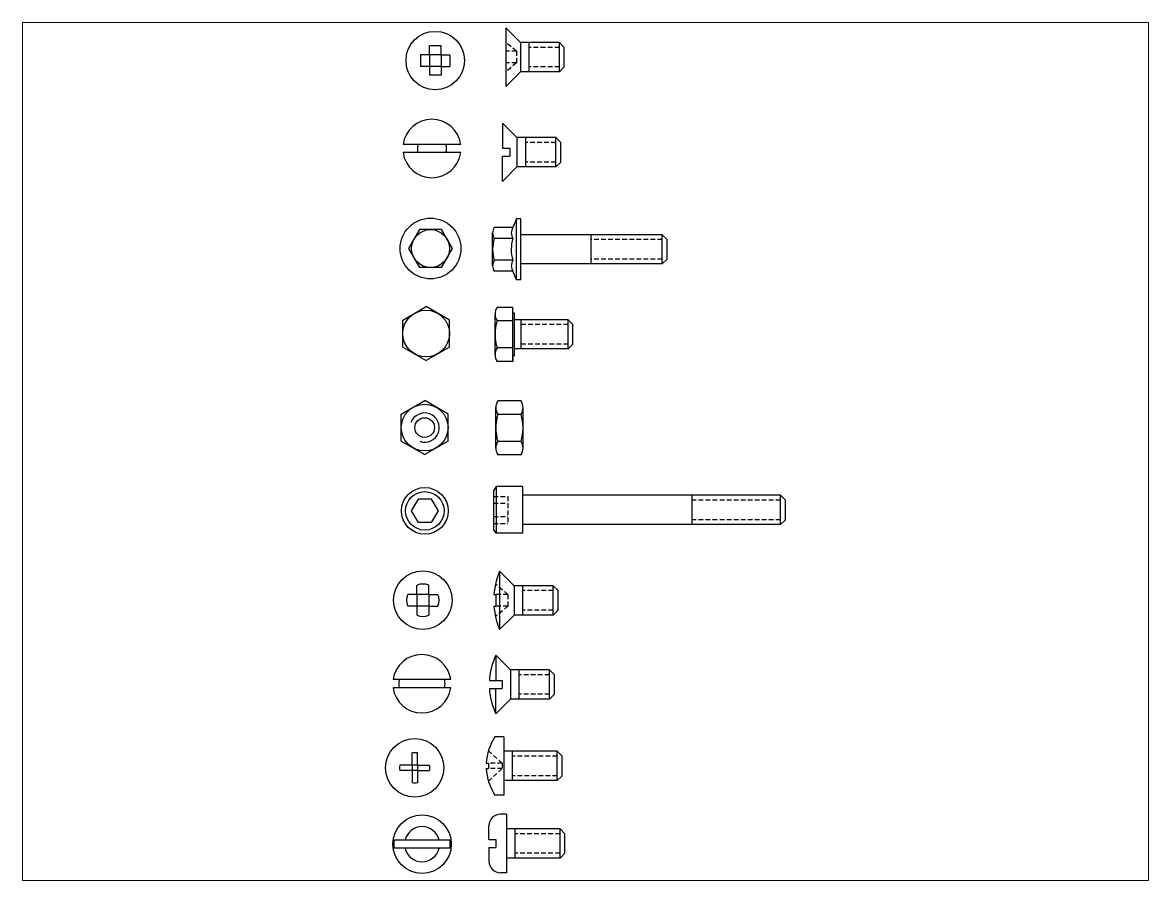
# Paper-space layout 'Layout1' of a CAD drawing. Header units: millimetres. Extents: x 27 to 240, y 20 to 183.
# The model-space entities are those that its viewports show. They can reach past a viewport. Long polylines and large blocks are cut down to what shows.
import ezdxf

# ---------------------------------------------------------------- set-up
doc = ezdxf.new("R2010")
doc.units = ezdxf.units.MM
doc.linetypes.add('DASHED', pattern=[0.75, 0.5, -0.25])

# ---------------------------------------------------------------- blocks, each defined once
blk = doc.blocks.new('Cross Pt Flathead Screw - 10 mm top')
at = {"color": 0, "linetype": 'Continuous'}
for p, q in [((-1.97, 1.97), (-1.97, 4.95)), ((1.97, 4.95), (-1.97, 4.95)), ((1.97, 1.97), (1.97, 4.95)), ((-4.95, 1.97), (-4.95, -1.97)), ((-1.97, 1.97), (-4.95, 1.97)), ((-1.97, 1.97), (-1.97, -1.97)), ((1.97, 1.97), (-1.97, 1.97)), ((1.97, 1.97), (1.97, -1.97)), ((1.97, 1.97), (4.95, 1.97)), ((4.95, 1.97), (4.95, -1.97)), ((-1.97, -1.97), (-4.95, -1.97)), ((1.97, -1.97), (-1.97, -1.97)), ((-1.97, -1.97), (-1.97, -4.95)), ((1.97, -1.97), (1.97, -4.95)), ((1.97, -1.97), (4.95, -1.97)), ((1.97, -4.95), (-1.97, -4.95))]:
    blk.add_line(p, q, dxfattribs=at)
blk.add_circle((0, 0), 9.84, dxfattribs=at)
blk = doc.blocks.new('Cross Pt Flathead Screw - 10 x 20 mm side')
at = {"color": 0, "linetype": 'Continuous'}
for p, q in [((0, 9.84), (4.92, 4.92)), ((0, 9.84), (0, -9.84)), ((4.92, 4.92), (4.92, -4.92)), ((18.06, 4.92), (4.92, 4.92)), ((7.87, -4.92), (7.87, 4.92)), ((18.06, -4.92), (18.06, 4.92)), ((19.68, 3.3), (18.06, 4.92)), ((19.68, -3.3), (19.68, 3.3)), ((19.68, -3.3), (18.06, -4.92)), ((0, -9.84), (4.92, -4.92)), ((18.06, -4.92), (4.92, -4.92))]:
    blk.add_line(p, q, dxfattribs=at)
at = {"color": 0, "linetype": 'DASHED'}
for p, q in [((3.62, 1.97), (0, 4.95)), ((3.62, 1.97), (0, 1.97)), ((3.62, 1.97), (3.62, -1.97)), ((18.06, 3.3), (7.87, 3.3)), ((3.62, -1.97), (0, -1.97)), ((3.62, -1.97), (0, -4.95)), ((18.06, -3.3), (7.87, -3.3))]:
    blk.add_line(p, q, dxfattribs=at)
blk = doc.blocks.new('Slotted Flathead Screw - 10 mm top')
at = {"color": 0, "linetype": 'Continuous'}
for p, q in [((9.75, 1.38), (-9.75, 1.38)), ((9.75, -1.38), (-9.75, -1.38))]:
    blk.add_line(p, q, dxfattribs=at)
for radius, start, end in [(9.84, 8.0478, 171.9522), (4.92, 163.7398, 196.2602), (4.92, 343.7398, 16.2602), (9.84, 188.0478, 351.9522)]:
    blk.add_arc((0, 0), radius, start, end, dxfattribs=at)
blk = doc.blocks.new('Slotted Flathead Screw - 10 x 20 mm side')
at = {"color": 0, "linetype": 'Continuous'}
for p, q in [((0, 9.84), (0, 1.38)), ((0, 9.84), (4.92, 4.92)), ((4.92, 4.92), (4.92, -4.92)), ((18.06, 4.92), (4.92, 4.92)), ((7.87, -4.92), (7.87, 4.92)), ((18.06, -4.92), (18.06, 4.92)), ((19.69, 3.3), (18.06, 4.92)), ((0, 1.38), (2.56, 1.38)), ((2.56, 1.38), (2.56, -1.38)), ((19.69, -3.3), (19.69, 3.3)), ((0, -9.84), (0, -1.38)), ((0, -1.38), (2.56, -1.38)), ((19.69, -3.3), (18.06, -4.92)), ((0, -9.84), (4.92, -4.92)), ((18.06, -4.92), (4.92, -4.92))]:
    blk.add_line(p, q, dxfattribs=at)
at = {"color": 0, "linetype": 'DASHED'}
for p, q in [((18.06, 3.3), (7.87, 3.3)), ((18.06, -3.3), (7.87, -3.3))]:
    blk.add_line(p, q, dxfattribs=at)
blk = doc.blocks.new('Hex Flange Screw - 10 mm top')
at = {"color": 0, "linetype": 'Continuous'}
for p, q in [((-3.69, 6.4, 9.55), (-7.39, 0, 9.55)), ((3.69, 6.4, 9.55), (-3.69, 6.4, 9.55)), ((7.39, 0, 9.55), (3.69, 6.4, 9.55)), ((-7.39, 0, 9.55), (-3.69, -6.4, 9.55)), ((3.69, -6.4, 9.55), (7.39, 0, 9.55)), ((3.69, -6.4, 9.55), (-3.69, -6.4, 9.55))]:
    blk.add_line(p, q, dxfattribs=at)
for radius in [10.24, 6.4]:
    blk.add_circle((0, 0), radius, dxfattribs=at)
blk = doc.blocks.new('Hex Flange Screw - 10 x 50 mm side')
at = {"color": 0, "linetype": 'Continuous'}
for p, q in [((-1.48, 10.24), (-2.72, 7.39)), ((-1.48, -10.24), (-1.48, 10.24)), ((0, 10.24), (-1.48, 10.24)), ((0, -10.24), (0, 10.24)), ((-9.55, -5.54), (-9.55, 5.54)), ((-2.72, 7.39), (-9, 7.39)), ((47.59, 4.92), (0, 4.92)), ((23.62, -4.92), (23.62, 4.92)), ((49.21, 3.3), (47.59, 4.92)), ((47.59, -4.92), (47.59, 4.92)), ((-2.72, 3.69), (-9, 3.69)), ((49.21, -3.3), (49.21, 3.3)), ((-2.72, -3.69), (-9, -3.69)), ((49.21, -3.3), (47.59, -4.92)), ((-2.72, -7.39), (-9, -7.39)), ((-1.48, -10.24), (-2.72, -7.39)), ((47.59, -4.92), (0, -4.92)), ((0, -10.24), (-1.48, -10.24))]:
    blk.add_line(p, q, dxfattribs=at)
at = {"color": 0, "linetype": 'DASHED'}
for p, q in [((47.59, 3.3), (23.62, 3.3)), ((47.59, -3.3), (23.62, -3.3))]:
    blk.add_line(p, q, dxfattribs=at)
at = {"color": 0, "linetype": 'Continuous'}
for centre, radius, start, end in [((-6.14, 5.54), 3.4, 147.1328, 212.8672), ((0.14, 5.54), 3.4, 147.1328, 212.8672), ((3.25, 0), 12.8, 163, 197), ((9.53, 0), 12.8, 162.88, 196.7786), ((-6.14, -5.54), 3.4, 147.1328, 212.8672), ((0.14, -5.54), 3.4, 147.1328, 212.8672)]:
    blk.add_arc(centre, radius, start, end, dxfattribs=at)
blk = doc.blocks.new('Hex Head Screw - 10 mm top')
at = {"color": 0, "linetype": 'Continuous'}
for p, q in [((-7.87, 4.55), (0, 9.09)), ((7.87, 4.55), (0, 9.09)), ((-7.87, -4.55), (-7.87, 4.55)), ((7.87, -4.55), (7.87, 4.55)), ((-7.87, -4.55), (0, -9.09)), ((7.87, -4.55), (0, -9.09))]:
    blk.add_line(p, q, dxfattribs=at)
blk.add_circle((0, 0), 7.87, dxfattribs=at)
blk = doc.blocks.new('Hex Head Screw - 10 x 20 mm side')
at = {"color": 0, "linetype": 'Continuous'}
for p, q in [((-0.59, 9.09), (-5.86, 9.09)), ((-0.59, -9.09), (-0.59, 9.09)), ((-0.59, 7.19), (-0.59, 9.09)), ((-6.53, -6.82), (-6.53, 6.82)), ((-0.59, 4.55), (-5.86, 4.55)), ((0, 7.19), (-0.59, 7.19)), ((0, -7.19), (0, 7.19)), ((18.06, 4.92), (0, 4.92)), ((2.21, -4.92), (2.21, 4.92)), ((18.06, -4.92), (18.06, 4.92)), ((19.68, 3.3), (18.06, 4.92)), ((19.68, -3.3), (19.68, 3.3)), ((19.68, -3.3), (18.06, -4.92)), ((-0.59, -4.55), (-5.86, -4.55)), ((-0.59, -7.19), (-0.59, -9.09)), ((0, -7.19), (-0.59, -7.19)), ((18.06, -4.92), (0, -4.92)), ((-0.59, -9.09), (-5.86, -9.09))]:
    blk.add_line(p, q, dxfattribs=at)
at = {"color": 0, "linetype": 'DASHED'}
for p, q in [((18.06, 3.3), (2.21, 3.3)), ((18.06, -3.3), (2.21, -3.3))]:
    blk.add_line(p, q, dxfattribs=at)
at = {"color": 0, "linetype": 'Continuous'}
for centre, radius, start, end in [((-2.34, 6.82), 4.19, 147.1328, 212.8672), ((9.22, 0), 15.75, 163.2214, 196.7786), ((-2.34, -6.82), 4.19, 147.1328, 212.8672)]:
    blk.add_arc(centre, radius, start, end, dxfattribs=at)
blk = doc.blocks.new('Hex Nut - 10 mm top')
at = {"color": 0, "linetype": 'Continuous'}
for p, q in [((-7.87, 4.55), (0, 9.09)), ((7.87, 4.55), (0, 9.09)), ((-7.87, -4.55), (-7.87, 4.55)), ((7.87, -4.55), (7.87, 4.55)), ((-7.87, -4.55), (0, -9.09)), ((7.87, -4.55), (0, -9.09))]:
    blk.add_line(p, q, dxfattribs=at)
for radius in [7.87, 3.3]:
    blk.add_circle((0, 0), radius, dxfattribs=at)
blk.add_arc((0, 0), 4.92, 250, 160, dxfattribs=at)
blk = doc.blocks.new('Hex Nut - 10 mm side')
at = {"color": 0, "linetype": 'Continuous'}
for p, q in [((-0.67, 9.09), (-8.48, 9.09)), ((-9.15, -6.82), (-9.15, 6.82)), ((-0.67, 4.55), (-8.48, 4.55)), ((0, -6.82), (0, 6.82)), ((-0.67, -4.55), (-8.48, -4.55)), ((-0.67, -9.09), (-8.48, -9.09))]:
    blk.add_line(p, q, dxfattribs=at)
for centre, radius, start, end in [((-4.97, 6.82), 4.19, 147.1328, 212.8672), ((-4.19, 6.82), 4.19, 327.1328, 32.8672), ((6.59, 0), 15.75, 163.2214, 196.7786), ((-15.75, 0), 15.75, 343.2214, 16.7787), ((-4.97, -6.82), 4.19, 147.1328, 212.8672), ((-4.19, -6.82), 4.19, 327.1328, 32.8672)]:
    blk.add_arc(centre, radius, start, end, dxfattribs=at)
blk = doc.blocks.new('Hex Socket  Screw - 10 mm top')
at = {"color": 0, "linetype": 'Continuous'}
for p, q in [((-2.27, 3.94), (-4.55, 0)), ((2.27, 3.94), (-2.27, 3.94)), ((4.55, 0), (2.27, 3.94)), ((-4.55, 0), (-2.27, -3.94)), ((2.27, -3.94), (4.55, 0)), ((2.27, -3.94), (-2.27, -3.94))]:
    blk.add_line(p, q, dxfattribs=at)
for radius in [7.87, 6.48]:
    blk.add_circle((0, 0), radius, dxfattribs=at)
blk = doc.blocks.new('Hex Socket  Screw - 10 x 90 mm side')
at = {"color": 0, "linetype": 'Continuous'}
for p, q in [((-8.86, 7.87), (-9.84, 6.48)), ((-8.86, 7.87), (-8.86, -7.87)), ((0, 7.87), (-8.86, 7.87)), ((0, 7.87), (0, -7.87)), ((-9.84, 6.48), (-9.84, -6.48)), ((86.96, 4.92), (0, 4.92)), ((57.09, -4.92), (57.09, 4.92)), ((86.96, -4.92), (86.96, 4.92)), ((88.58, 3.3), (86.96, 4.92)), ((88.58, -3.3), (88.58, 3.3)), ((88.58, -3.3), (86.96, -4.92)), ((-8.86, -7.87), (-9.84, -6.48)), ((86.96, -4.92), (0, -4.92)), ((0, -7.87), (-8.86, -7.87))]:
    blk.add_line(p, q, dxfattribs=at)
at = {"color": 0, "linetype": 'DASHED'}
for p, q in [((-9.84, 4.55), (-9.84, -4.55)), ((-9.84, 4.55), (-4.92, 4.55)), ((-4.92, 4.55), (-4.92, -4.55)), ((-9.84, 2.27), (-4.92, 2.27)), ((86.96, 3.3), (57.09, 3.3)), ((-9.84, -2.27), (-4.92, -2.27)), ((86.96, -3.3), (57.09, -3.3)), ((-9.84, -4.55), (-4.92, -4.55))]:
    blk.add_line(p, q, dxfattribs=at)
blk = doc.blocks.new('Cross Pt Oval Head Screw - 10 mm top')
at = {"color": 0, "linetype": 'Continuous'}
for p, q in [((-1.97, 1.97), (-1.97, 5.09)), ((1.97, 1.97), (1.97, 5.09)), ((-1.97, 1.97), (-5.09, 1.97)), ((-1.97, 1.97), (-1.97, -1.97)), ((1.97, 1.97), (-1.97, 1.97)), ((1.97, 1.97), (5.09, 1.97)), ((1.97, 1.97), (1.97, -1.97)), ((-1.97, -1.97), (-5.09, -1.97)), ((-1.97, -1.97), (-1.97, -5.09)), ((1.97, -1.97), (-1.97, -1.97)), ((1.97, -1.97), (1.97, -5.09)), ((1.97, -1.97), (5.09, -1.97))]:
    blk.add_line(p, q, dxfattribs=at)
blk.add_circle((0, 0), 9.84, dxfattribs=at)
for start, end in [(68.8377, 111.1623), (158.8377, 201.1623), (338.8377, 21.1623), (248.8377, 291.1623)]:
    blk.add_arc((0, 0), 5.45, start, end, dxfattribs=at)
blk = doc.blocks.new('Cross Pt Oval Head Screw - 10 x 20 mm side')
at = {"color": 0, "linetype": 'Continuous'}
for p, q in [((0.69, 12.04), (0.69, -7.65)), ((0.69, 12.04), (5.61, 7.12)), ((-1.2, 4.16), (-0.61, 4.16)), ((-0.61, 4.16), (-0.61, 0.23)), ((18.75, 7.12), (5.61, 7.12)), ((5.61, 7.12), (5.61, -2.73)), ((8.56, -2.73), (8.56, 7.12)), ((18.75, -2.73), (18.75, 7.12)), ((20.38, 5.49), (18.75, 7.12)), ((20.38, -1.1), (20.38, 5.49)), ((-1.2, 0.23), (-0.61, 0.23)), ((0.69, -7.65), (5.61, -2.73)), ((18.75, -2.73), (5.61, -2.73)), ((20.38, -1.1), (18.75, -2.73))]:
    blk.add_line(p, q, dxfattribs=at)
at = {"color": 0, "linetype": 'DASHED'}
for p, q in [((3.5, 4.16), (-0.69, 7.65)), ((3.5, 4.16), (-0.69, 4.16)), ((3.5, 4.16), (3.5, 0.23)), ((18.75, 5.49), (8.56, 5.49)), ((3.5, 0.23), (-0.69, 0.23)), ((3.5, 0.23), (-0.69, -3.26)), ((18.75, -1.1), (8.56, -1.1))]:
    blk.add_line(p, q, dxfattribs=at)
at = {"color": 0, "linetype": 'Continuous'}
for start, end in [(157.3801, 175.5883), (184.4117, 202.6199)]:
    blk.add_arc((24.31, 2.19), 25.59, start, end, dxfattribs=at)
blk = doc.blocks.new('Oval Head Screw - 10 mm top')
at = {"color": 0, "linetype": 'Continuous'}
for p, q in [((9.75, 1.38), (-9.75, 1.38)), ((9.75, -1.38), (-9.75, -1.38))]:
    blk.add_line(p, q, dxfattribs=at)
for radius, start, end in [(9.84, 8.0478, 171.9522), (7.78, 169.7924, 190.2076), (7.78, 349.7924, 10.2076), (9.84, 188.0478, 351.9522)]:
    blk.add_arc((0, 0), radius, start, end, dxfattribs=at)
blk = doc.blocks.new('Oval Head Screw - 10 x 20 mm side')
at = {"color": 0, "linetype": 'Continuous'}
for p, q in [((4.92, 4.92), (0, 9.84)), ((0, 9.84), (0, 1.38)), ((4.92, 4.92), (4.92, -4.92)), ((18.06, 4.92), (4.92, 4.92)), ((7.87, -4.92), (7.87, 4.92)), ((18.06, -4.92), (18.06, 4.92)), ((19.68, 3.3), (18.06, 4.92)), ((-2.22, 1.38), (2.07, 1.38)), ((2.07, 1.38), (2.07, -1.38)), ((19.68, -3.3), (19.68, 3.3)), ((-2.22, -1.38), (2.07, -1.38)), ((0, -9.84), (0, -1.38)), ((19.68, -3.3), (18.06, -4.92)), ((4.92, -4.92), (0, -9.84)), ((18.06, -4.92), (4.92, -4.92))]:
    blk.add_line(p, q, dxfattribs=at)
at = {"color": 0, "linetype": 'DASHED'}
for p, q in [((18.06, 3.3), (7.87, 3.3)), ((18.06, -3.3), (7.87, -3.3))]:
    blk.add_line(p, q, dxfattribs=at)
at = {"color": 0, "linetype": 'Continuous'}
for start, end in [(154.0945, 176.4933), (183.5067, 205.9055)]:
    blk.add_arc((20.26, 0), 22.53, start, end, dxfattribs=at)
blk = doc.blocks.new('Cross Pt Pan Head Screw - 10 mm top')
at = {"color": 0, "linetype": 'Continuous'}
for p, q in [((-0.91, 0.91), (-0.91, 5.01)), ((0.91, 0.91), (0.91, 5.01)), ((-0.91, 0.91), (-5.01, 0.91)), ((0.91, 0.91), (-0.91, 0.91)), ((-0.91, 0.91), (-0.91, -0.91)), ((0.91, 0.91), (5.01, 0.91)), ((0.91, 0.91), (0.91, -0.91)), ((-0.91, -0.91), (-5.01, -0.91)), ((0.91, -0.91), (-0.91, -0.91)), ((-0.91, -0.91), (-0.91, -5.01)), ((0.91, -0.91), (0.91, -5.01)), ((0.91, -0.91), (5.01, -0.91))]:
    blk.add_line(p, q, dxfattribs=at)
blk.add_circle((0, 0), 9.84, dxfattribs=at)
for start, end in [(79.7597, 100.2403), (169.7597, 190.2403), (349.7597, 10.2403), (259.7597, 280.2403)]:
    blk.add_arc((0, 0), 5.09, start, end, dxfattribs=at)
blk = doc.blocks.new('Cross Pt Pan Head Screw - 10 x 20 mm side')
at = {"color": 0, "linetype": 'Continuous'}
for p, q in [((0, 9.84), (-2.95, 9.84)), ((0, 9.84), (0, -9.84)), ((18.06, 4.92), (0, 4.92)), ((2.95, -4.92), (2.95, 4.92)), ((19.68, 3.3), (18.06, 4.92)), ((18.06, -4.92), (18.06, 4.92)), ((-5.88, 0.91), (-5.14, 0.91)), ((-5.14, 0.91), (-5.14, -0.91)), ((19.68, -3.3), (19.68, 3.3)), ((-5.88, -0.91), (-5.14, -0.91)), ((19.68, -3.3), (18.06, -4.92)), ((18.06, -4.92), (0, -4.92)), ((0, -9.84), (-2.95, -9.84))]:
    blk.add_line(p, q, dxfattribs=at)
at = {"color": 0, "linetype": 'DASHED'}
for p, q in [((-0.52, 0.91), (-5.16, 5.09)), ((-0.52, 0.91), (-5.16, 0.91)), ((-0.52, 0.91), (-0.52, -0.91)), ((18.06, 3.3), (2.95, 3.3)), ((-0.52, -0.91), (-5.16, -5.09)), ((-0.52, -0.91), (-5.16, -0.91)), ((18.06, -3.3), (2.95, -3.3))]:
    blk.add_line(p, q, dxfattribs=at)
at = {"color": 0, "linetype": 'Continuous'}
for start, end in [(146.6015, 177.0972), (182.9028, 213.3985)]:
    blk.add_arc((11.98, 0), 17.88, start, end, dxfattribs=at)
blk = doc.blocks.new('Pan Head Screw - 10 mm top')
at = {"color": 0, "linetype": 'Continuous'}
for p, q in [((9.41, 1.38), (-9.41, 1.38)), ((9.41, -1.38), (-9.41, -1.38))]:
    blk.add_line(p, q, dxfattribs=at)
blk.add_circle((0, 0), 9.84, dxfattribs=at)
for radius, start, end in [(5.91, 13.4934, 166.5066), (9.51, 171.6722, 188.3278), (9.51, 351.6722, 8.3278), (5.91, 193.4934, 346.5066)]:
    blk.add_arc((0, 0), radius, start, end, dxfattribs=at)
blk = doc.blocks.new('Pan Head Screw - 10 x 20 mm side')
at = {"color": 0, "linetype": 'Continuous'}
for p, q in [((0, 9.84), (-1.97, 9.84)), ((0, 9.84), (0, -9.84)), ((-5.91, 1.38), (-5.91, 5.91)), ((18.06, 4.92), (0, 4.92)), ((2.95, -4.92), (2.95, 4.92)), ((19.68, 3.3), (18.06, 4.92)), ((18.06, -4.92), (18.06, 4.92)), ((-5.91, 1.38), (-3.54, 1.38)), ((-3.54, 1.38), (-3.54, -1.38)), ((19.68, -3.3), (19.68, 3.3)), ((-5.91, -1.38), (-3.54, -1.38)), ((-5.91, -1.38), (-5.91, -5.91)), ((19.68, -3.3), (18.06, -4.92)), ((18.06, -4.92), (0, -4.92)), ((0, -9.84), (-1.97, -9.84))]:
    blk.add_line(p, q, dxfattribs=at)
at = {"color": 0, "linetype": 'DASHED'}
for p, q in [((18.06, 3.3), (2.95, 3.3)), ((18.06, -3.3), (2.95, -3.3))]:
    blk.add_line(p, q, dxfattribs=at)
at = {"color": 0, "linetype": 'Continuous'}
for centre, start, end in [((-1.97, 5.91), 90, 180), ((-1.97, -5.91), 180, 270)]:
    blk.add_arc(centre, 3.94, start, end, dxfattribs=at)

msp = doc.modelspace()

# ---------------------------------------------------------------- block references
for name, p in [('Cross Pt Flathead Screw - 10 mm top', (18.29, 272.91)), ('Cross Pt Flathead Screw - 10 x 20 mm side', (42.07, 274.06)), ('Slotted Flathead Screw - 10 mm top', (17.19, 243.29)), ('Slotted Flathead Screw - 10 x 20 mm side', (40.92, 242.03)), ('Hex Flange Screw - 10 mm top', (16.71, 209.59)), ('Hex Flange Screw - 10 x 50 mm side', (47.17, 209.3)), ('Hex Head Screw - 10 mm top', (15.23, 180.95)), ('Hex Head Screw - 10 x 20 mm side', (45, 180.67)), ('Hex Nut - 10 mm top', (14.74, 149.27)), ('Hex Nut - 10 mm side', (47.88, 149.18)), ('Hex Socket  Screw - 10 mm top', (14.79, 121.21)), ('Hex Socket  Screw - 10 x 90 mm side', (47.71, 121.53)), ('Cross Pt Oval Head Screw - 10 mm top', (14.12, 91.12)), ('Cross Pt Oval Head Screw - 10 x 20 mm side', (39.29, 88.85)), ('Oval Head Screw - 10 mm top', (13.82, 62.98)), ('Oval Head Screw - 10 x 20 mm side', (38.75, 62.73)), ('Cross Pt Pan Head Screw - 10 mm top', (11.38, 34.66)), ('Cross Pt Pan Head Screw - 10 x 20 mm side', (41.37, 35.29)), ('Pan Head Screw - 10 x 20 mm side', (42.28, 9.17)), ('Pan Head Screw - 10 mm top', (13.87, 8.92))]:
    msp.add_blockref(name, p)

psp = doc.layouts.get("Layout1")

# ---------------------------------------------------------------- viewports
at = {"layer": '0'}
psp.add_viewport(center=(133.35, 101.6), size=(213.36, 162.56), view_center_point=(68.92, 141.21), view_height=289.0182, dxfattribs=at)

doc.saveas('drawing.dxf')
